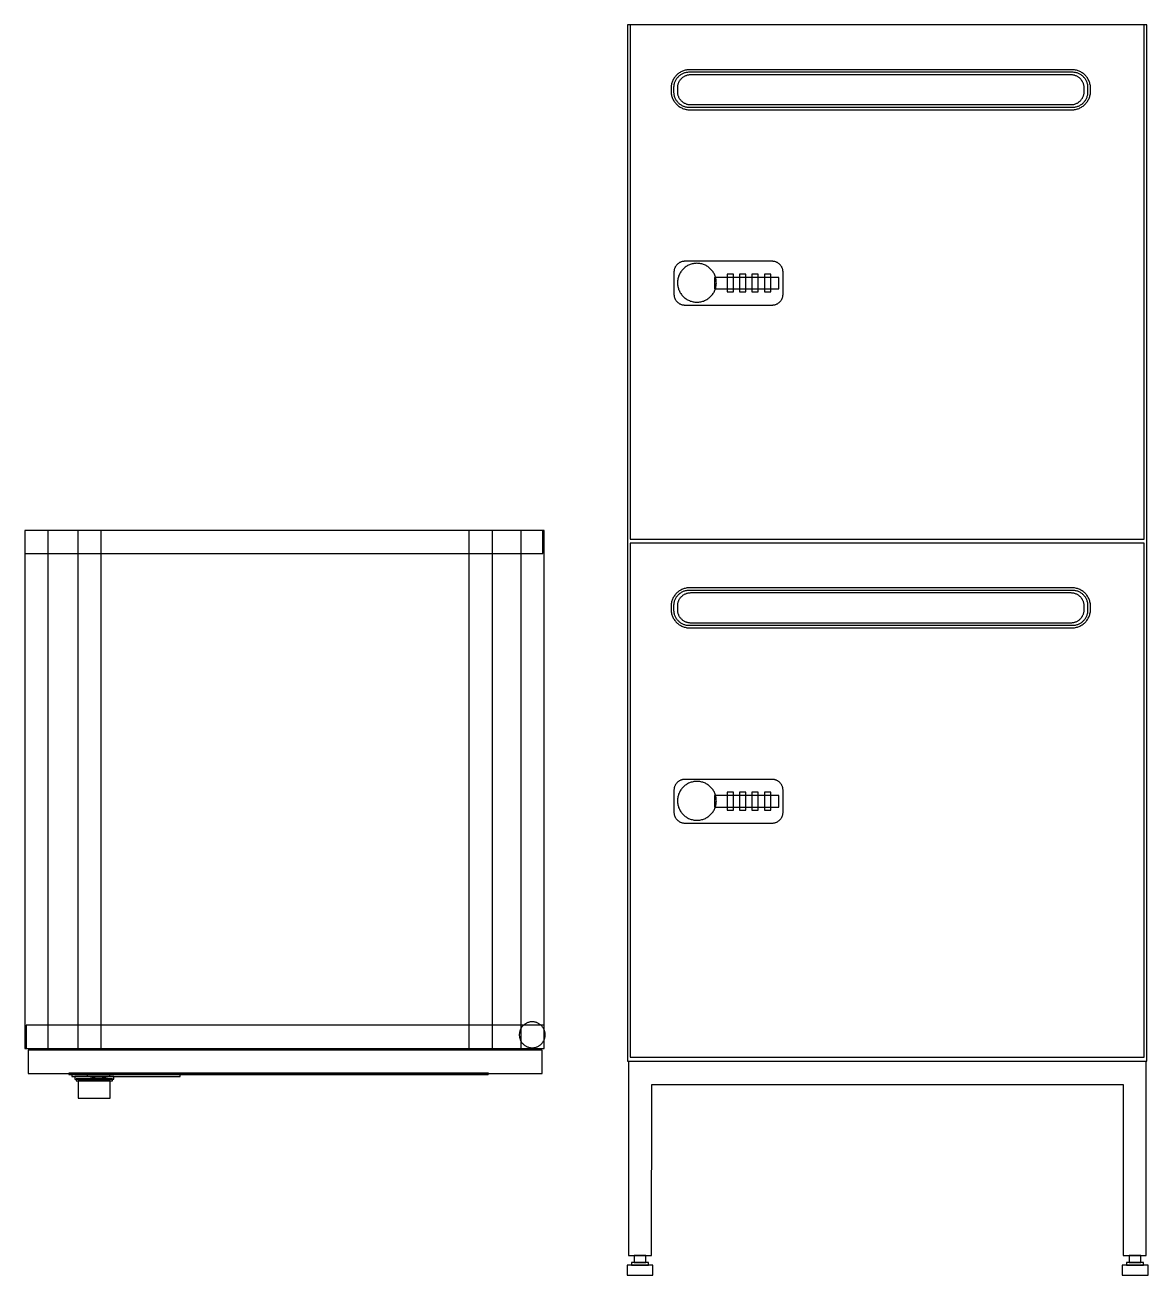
# Model space of a CAD drawing. Header units: millimetres. Extents: x 1075 to 13200, y 678 to 7235.
# Drawn here: x 2129 to 2996, y 5320 to 6285 of the extents above; entities that cross this region are included whole.
import ezdxf

# ---------------------------------------------------------------- set-up
doc = ezdxf.new("R2010")
doc.units = ezdxf.units.MM

msp = doc.modelspace()

# ---------------------------------------------------------------- linework, layer by layer
at = {"color": 0}
for points in [[(2528.56, 5894.72), (2128.56, 5894.72), (2128.56, 5876.92), (2528.56, 5876.92)], [(2146.5, 5894.72), (2128.56, 5894.72), (2128.56, 5494.8), (2146.5, 5494.8)], [(2187.48, 5894.64), (2169.43, 5894.64), (2169.43, 5494.82), (2187.48, 5494.82)], [(2489.48, 5894.64), (2471.43, 5894.64), (2471.43, 5494.82), (2489.48, 5494.82)], [(2529.38, 5894.78), (2511.38, 5894.78), (2511.38, 5494.78), (2529.38, 5494.78)], [(2529.45, 5512.72), (2129.45, 5512.72), (2129.45, 5494.72), (2529.45, 5494.72)], [(2530.28, 5505.4), (2530.26, 5505.92), (2530.22, 5506.42), (2530.16, 5506.92), (2530.07, 5507.42), (2529.96, 5507.9), (2529.83, 5508.37), (2529.67, 5508.84), (2529.49, 5509.29), (2529.29, 5509.74), (2529.07, 5510.17), (2528.83, 5510.59), (2528.57, 5510.99), (2528.29, 5511.38), (2527.99, 5511.76), (2527.68, 5512.12), (2527.34, 5512.47), (2527, 5512.8), (2526.63, 5513.12), (2526.26, 5513.42), (2525.86, 5513.69), (2525.46, 5513.95), (2525.04, 5514.2), (2524.61, 5514.42), (2524.17, 5514.62), (2523.71, 5514.8), (2523.25, 5514.95), (2522.77, 5515.09), (2522.29, 5515.2), (2521.8, 5515.29), (2521.3, 5515.35), (2520.79, 5515.39), (2520.28, 5515.4), (2519.76, 5515.39), (2519.25, 5515.35), (2518.75, 5515.29), (2518.26, 5515.2), (2517.78, 5515.09), (2517.3, 5514.95), (2516.84, 5514.8), (2516.39, 5514.62), (2515.94, 5514.42), (2515.51, 5514.2), (2515.09, 5513.95), (2514.69, 5513.69), (2514.29, 5513.42), (2513.92, 5513.12), (2513.55, 5512.8), (2513.21, 5512.47), (2512.87, 5512.12), (2512.56, 5511.76), (2512.26, 5511.38), (2511.99, 5510.99), (2511.72, 5510.59), (2511.48, 5510.17), (2511.26, 5509.74), (2511.06, 5509.29), (2510.88, 5508.84), (2510.73, 5508.37), (2510.59, 5507.9), (2510.48, 5507.42), (2510.39, 5506.92), (2510.33, 5506.42), (2510.29, 5505.92), (2510.28, 5505.4), (2510.29, 5504.89), (2510.33, 5504.38), (2510.39, 5503.88), (2510.48, 5503.39), (2510.59, 5502.91), (2510.73, 5502.43), (2510.88, 5501.97), (2511.06, 5501.51), (2511.26, 5501.07), (2511.48, 5500.64), (2511.72, 5500.22), (2511.99, 5499.81), (2512.26, 5499.42), (2512.56, 5499.04), (2512.87, 5498.68), (2513.21, 5498.33), (2513.55, 5498), (2513.92, 5497.69), (2514.29, 5497.39), (2514.69, 5497.11), (2515.09, 5496.85), (2515.51, 5496.61), (2515.94, 5496.39), (2516.39, 5496.19), (2516.84, 5496.01), (2517.3, 5495.85), (2517.78, 5495.72), (2518.26, 5495.61), (2518.75, 5495.52), (2519.25, 5495.45), (2519.76, 5495.42), (2520.28, 5495.4), (2520.79, 5495.42), (2521.3, 5495.45), (2521.8, 5495.52), (2522.29, 5495.61), (2522.77, 5495.72), (2523.25, 5495.85), (2523.71, 5496.01), (2524.17, 5496.19), (2524.61, 5496.39), (2525.04, 5496.61), (2525.46, 5496.85), (2525.86, 5497.11), (2526.26, 5497.39), (2526.63, 5497.69), (2527, 5498), (2527.34, 5498.33), (2527.68, 5498.68), (2527.99, 5499.04), (2528.29, 5499.42), (2528.57, 5499.81), (2528.83, 5500.22), (2529.07, 5500.64), (2529.29, 5501.07), (2529.49, 5501.51), (2529.67, 5501.97), (2529.83, 5502.43), (2529.96, 5502.91), (2530.07, 5503.39), (2530.16, 5503.88), (2530.22, 5504.38), (2530.26, 5504.89)], [(2527.89, 5493.63), (2130.89, 5493.63), (2130.89, 5475.63), (2527.89, 5475.63)], [(2486.39, 5475.66), (2162.41, 5475.66), (2162.41, 5475.19), (2162.41, 5475.17), (2162.41, 5475.14), (2162.41, 5475.11), (2162.42, 5475.09), (2162.42, 5475.06), (2162.43, 5475.04), (2162.44, 5475.01), (2162.45, 5474.99), (2162.46, 5474.97), (2162.47, 5474.95), (2162.48, 5474.92), (2162.5, 5474.9), (2162.51, 5474.88), (2162.53, 5474.86), (2162.54, 5474.84), (2162.56, 5474.83), (2162.58, 5474.81), (2162.6, 5474.79), (2162.61, 5474.78), (2162.64, 5474.76), (2162.66, 5474.75), (2162.68, 5474.74), (2162.7, 5474.72), (2162.72, 5474.71), (2162.75, 5474.71), (2162.77, 5474.7), (2162.8, 5474.69), (2162.82, 5474.68), (2162.85, 5474.68), (2162.87, 5474.68), (2162.9, 5474.67), (2162.93, 5474.67), (2485.87, 5474.67), (2485.9, 5474.67), (2485.92, 5474.68), (2485.95, 5474.68), (2485.97, 5474.68), (2486, 5474.69), (2486.02, 5474.7), (2486.05, 5474.71), (2486.07, 5474.71), (2486.1, 5474.72), (2486.12, 5474.74), (2486.14, 5474.75), (2486.16, 5474.76), (2486.18, 5474.78), (2486.2, 5474.79), (2486.22, 5474.81), (2486.24, 5474.83), (2486.25, 5474.84), (2486.27, 5474.86), (2486.29, 5474.88), (2486.3, 5474.9), (2486.31, 5474.92), (2486.33, 5474.95), (2486.34, 5474.97), (2486.35, 5474.99), (2486.36, 5475.01), (2486.37, 5475.04), (2486.37, 5475.06), (2486.38, 5475.09), (2486.38, 5475.11), (2486.39, 5475.14), (2486.39, 5475.17), (2486.39, 5475.19)], [(2248.41, 5475.61), (2164.61, 5475.61), (2164.61, 5473.18), (2248.41, 5473.18)], [(2197.08, 5473.15), (2167, 5473.15), (2167, 5471.27), (2197.08, 5471.27)], [(2194.18, 5474.69), (2176.66, 5474.69), (2176.66, 5473.54), (2194.18, 5473.54)], [(2196.07, 5471.29), (2168.01, 5471.29), (2168.01, 5469.75), (2196.07, 5469.75)], [(2194.29, 5469.74), (2169.65, 5469.74), (2169.65, 5456.39), (2194.29, 5456.39)]]:
    msp.add_lwpolyline(points, close=True, dxfattribs=at)
msp.add_lwpolyline([(2177.64, 5473.54), (2178.91, 5473.07), (2180.21, 5472.69), (2181.53, 5472.39), (2182.86, 5472.18), (2184.21, 5472.05), (2185.56, 5472), (2186.91, 5472.04), (2188.26, 5472.17), (2189.6, 5472.38), (2190.91, 5472.68), (2192.21, 5473.06), (2193.48, 5473.52)], dxfattribs=at)
for points in [[(2994.97, 6285.05, 0), (2593.97, 6285.05, 0), (2593.97, 5485.05, 0), (2994.97, 5485.05, 0)], [(2992.97, 6285.05, 0), (2595.97, 6285.05, 0), (2595.97, 5888.05, 0), (2992.97, 5888.05, 0)], [(2951.47, 6236.03, 0), (2951.45, 6236.77, 0), (2951.39, 6237.51, 0), (2951.3, 6238.23, 0), (2951.17, 6238.95, 0), (2951.01, 6239.65, 0), (2950.81, 6240.34, 0), (2950.59, 6241.01, 0), (2950.33, 6241.67, 0), (2950.03, 6242.32, 0), (2949.71, 6242.94, 0), (2949.36, 6243.55, 0), (2948.99, 6244.14, 0), (2948.58, 6244.71, 0), (2948.15, 6245.26, 0), (2947.69, 6245.79, 0), (2947.21, 6246.29, 0), (2946.71, 6246.77, 0), (2946.18, 6247.23, 0), (2945.63, 6247.66, 0), (2945.06, 6248.06, 0), (2944.47, 6248.44, 0), (2943.86, 6248.79, 0), (2943.24, 6249.11, 0), (2942.6, 6249.4, 0), (2941.94, 6249.66, 0), (2941.26, 6249.89, 0), (2940.57, 6250.09, 0), (2939.87, 6250.25, 0), (2939.16, 6250.38, 0), (2938.43, 6250.47, 0), (2937.69, 6250.53, 0), (2936.95, 6250.55, 0), (2641.99, 6250.55, 0), (2641.24, 6250.53, 0), (2640.5, 6250.47, 0), (2639.78, 6250.38, 0), (2639.06, 6250.25, 0), (2638.36, 6250.09, 0), (2637.67, 6249.89, 0), (2637, 6249.66, 0), (2636.34, 6249.4, 0), (2635.7, 6249.11, 0), (2635.07, 6248.79, 0), (2634.46, 6248.44, 0), (2633.87, 6248.06, 0), (2633.3, 6247.66, 0), (2632.75, 6247.23, 0), (2632.23, 6246.77, 0), (2631.72, 6246.29, 0), (2631.24, 6245.79, 0), (2630.79, 6245.26, 0), (2630.35, 6244.71, 0), (2629.95, 6244.14, 0), (2629.57, 6243.55, 0), (2629.22, 6242.94, 0), (2628.9, 6242.32, 0), (2628.61, 6241.67, 0), (2628.35, 6241.01, 0), (2628.12, 6240.34, 0), (2627.93, 6239.65, 0), (2627.76, 6238.95, 0), (2627.64, 6238.23, 0), (2627.54, 6237.51, 0), (2627.49, 6236.77, 0), (2627.47, 6236.03, 0), (2627.47, 6234.07, 0), (2627.49, 6233.32, 0), (2627.54, 6232.58, 0), (2627.64, 6231.86, 0), (2627.76, 6231.14, 0), (2627.93, 6230.44, 0), (2628.12, 6229.75, 0), (2628.35, 6229.08, 0), (2628.61, 6228.42, 0), (2628.9, 6227.77, 0), (2629.22, 6227.15, 0), (2629.57, 6226.54, 0), (2629.95, 6225.95, 0), (2630.35, 6225.38, 0), (2630.79, 6224.83, 0), (2631.24, 6224.31, 0), (2631.72, 6223.8, 0), (2632.23, 6223.32, 0), (2632.75, 6222.86, 0), (2633.3, 6222.43, 0), (2633.87, 6222.03, 0), (2634.46, 6221.65, 0), (2635.07, 6221.3, 0), (2635.7, 6220.98, 0), (2636.34, 6220.69, 0), (2637, 6220.43, 0), (2637.67, 6220.2, 0), (2638.36, 6220, 0), (2639.06, 6219.84, 0), (2639.78, 6219.71, 0), (2640.5, 6219.62, 0), (2641.24, 6219.56, 0), (2641.99, 6219.55, 0), (2936.95, 6219.55, 0), (2937.69, 6219.56, 0), (2938.43, 6219.62, 0), (2939.16, 6219.71, 0), (2939.87, 6219.84, 0), (2940.57, 6220, 0), (2941.26, 6220.2, 0), (2941.94, 6220.43, 0), (2942.6, 6220.69, 0), (2943.24, 6220.98, 0), (2943.86, 6221.3, 0), (2944.47, 6221.65, 0), (2945.06, 6222.03, 0), (2945.63, 6222.43, 0), (2946.18, 6222.86, 0), (2946.71, 6223.32, 0), (2947.21, 6223.8, 0), (2947.69, 6224.31, 0), (2948.15, 6224.83, 0), (2948.58, 6225.38, 0), (2948.99, 6225.95, 0), (2949.36, 6226.54, 0), (2949.71, 6227.15, 0), (2950.03, 6227.77, 0), (2950.33, 6228.42, 0), (2950.59, 6229.08, 0), (2950.81, 6229.75, 0), (2951.01, 6230.44, 0), (2951.17, 6231.14, 0), (2951.3, 6231.86, 0), (2951.39, 6232.58, 0), (2951.45, 6233.32, 0), (2951.47, 6234.07, 0)], [(2949.47, 6236.55, 0), (2949.45, 6237.16, 0), (2949.4, 6237.77, 0), (2949.33, 6238.37, 0), (2949.22, 6238.96, 0), (2949.09, 6239.54, 0), (2948.93, 6240.11, 0), (2948.74, 6240.67, 0), (2948.52, 6241.21, 0), (2948.28, 6241.75, 0), (2948.02, 6242.26, 0), (2947.73, 6242.77, 0), (2947.42, 6243.25, 0), (2947.08, 6243.72, 0), (2946.73, 6244.18, 0), (2946.35, 6244.61, 0), (2945.95, 6245.03, 0), (2945.53, 6245.43, 0), (2945.1, 6245.8, 0), (2944.64, 6246.16, 0), (2944.17, 6246.49, 0), (2943.69, 6246.81, 0), (2943.18, 6247.1, 0), (2942.67, 6247.36, 0), (2942.14, 6247.6, 0), (2941.59, 6247.82, 0), (2941.03, 6248.01, 0), (2940.46, 6248.17, 0), (2939.88, 6248.3, 0), (2939.29, 6248.41, 0), (2938.69, 6248.48, 0), (2938.08, 6248.53, 0), (2937.47, 6248.55, 0), (2641.47, 6248.55, 0), (2640.85, 6248.53, 0), (2640.24, 6248.48, 0), (2639.64, 6248.41, 0), (2639.05, 6248.3, 0), (2638.47, 6248.17, 0), (2637.9, 6248.01, 0), (2637.34, 6247.82, 0), (2636.8, 6247.6, 0), (2636.27, 6247.36, 0), (2635.75, 6247.1, 0), (2635.25, 6246.81, 0), (2634.76, 6246.49, 0), (2634.29, 6246.16, 0), (2633.84, 6245.8, 0), (2633.4, 6245.43, 0), (2632.98, 6245.03, 0), (2632.59, 6244.61, 0), (2632.21, 6244.18, 0), (2631.85, 6243.72, 0), (2631.52, 6243.25, 0), (2631.21, 6242.77, 0), (2630.92, 6242.26, 0), (2630.65, 6241.75, 0), (2630.41, 6241.21, 0), (2630.2, 6240.67, 0), (2630.01, 6240.11, 0), (2629.85, 6239.54, 0), (2629.71, 6238.96, 0), (2629.61, 6238.37, 0), (2629.53, 6237.77, 0), (2629.48, 6237.16, 0), (2629.47, 6236.55, 0), (2629.47, 6233.55, 0), (2629.48, 6232.93, 0), (2629.53, 6232.32, 0), (2629.61, 6231.72, 0), (2629.71, 6231.13, 0), (2629.85, 6230.55, 0), (2630.01, 6229.98, 0), (2630.2, 6229.42, 0), (2630.41, 6228.88, 0), (2630.65, 6228.35, 0), (2630.92, 6227.83, 0), (2631.21, 6227.33, 0), (2631.52, 6226.84, 0), (2631.85, 6226.37, 0), (2632.21, 6225.91, 0), (2632.59, 6225.48, 0), (2632.98, 6225.06, 0), (2633.4, 6224.66, 0), (2633.84, 6224.29, 0), (2634.29, 6223.93, 0), (2634.76, 6223.6, 0), (2635.25, 6223.28, 0), (2635.75, 6222.99, 0), (2636.27, 6222.73, 0), (2636.8, 6222.49, 0), (2637.34, 6222.27, 0), (2637.9, 6222.09, 0), (2638.47, 6221.92, 0), (2639.05, 6221.79, 0), (2639.64, 6221.68, 0), (2640.24, 6221.61, 0), (2640.85, 6221.56, 0), (2641.47, 6221.55, 0), (2937.47, 6221.55, 0), (2938.08, 6221.56, 0), (2938.69, 6221.61, 0), (2939.29, 6221.68, 0), (2939.88, 6221.79, 0), (2940.46, 6221.92, 0), (2941.03, 6222.09, 0), (2941.59, 6222.27, 0), (2942.14, 6222.49, 0), (2942.67, 6222.73, 0), (2943.18, 6222.99, 0), (2943.69, 6223.28, 0), (2944.17, 6223.6, 0), (2944.64, 6223.93, 0), (2945.1, 6224.29, 0), (2945.53, 6224.66, 0), (2945.95, 6225.06, 0), (2946.35, 6225.48, 0), (2946.73, 6225.91, 0), (2947.08, 6226.37, 0), (2947.42, 6226.84, 0), (2947.73, 6227.33, 0), (2948.02, 6227.83, 0), (2948.28, 6228.35, 0), (2948.52, 6228.88, 0), (2948.74, 6229.42, 0), (2948.93, 6229.98, 0), (2949.09, 6230.55, 0), (2949.22, 6231.13, 0), (2949.33, 6231.72, 0), (2949.4, 6232.32, 0), (2949.45, 6232.93, 0), (2949.47, 6233.55, 0)], [(2946.58, 6236.35, 0), (2946.56, 6236.87, 0), (2946.52, 6237.39, 0), (2946.46, 6237.9, 0), (2946.37, 6238.4, 0), (2946.26, 6238.89, 0), (2946.12, 6239.37, 0), (2945.96, 6239.84, 0), (2945.78, 6240.31, 0), (2945.57, 6240.76, 0), (2945.35, 6241.19, 0), (2945.1, 6241.62, 0), (2944.84, 6242.03, 0), (2944.56, 6242.43, 0), (2944.25, 6242.81, 0), (2943.93, 6243.18, 0), (2943.6, 6243.54, 0), (2943.24, 6243.87, 0), (2942.88, 6244.19, 0), (2942.49, 6244.49, 0), (2942.09, 6244.78, 0), (2941.68, 6245.04, 0), (2941.25, 6245.29, 0), (2940.82, 6245.51, 0), (2940.37, 6245.72, 0), (2939.9, 6245.9, 0), (2939.43, 6246.06, 0), (2938.95, 6246.2, 0), (2938.46, 6246.31, 0), (2937.96, 6246.4, 0), (2937.45, 6246.46, 0), (2936.93, 6246.5, 0), (2936.41, 6246.52, 0), (2642.52, 6246.52, 0), (2642, 6246.5, 0), (2641.48, 6246.46, 0), (2640.98, 6246.4, 0), (2640.48, 6246.31, 0), (2639.98, 6246.2, 0), (2639.5, 6246.06, 0), (2639.03, 6245.9, 0), (2638.57, 6245.72, 0), (2638.12, 6245.51, 0), (2637.68, 6245.29, 0), (2637.25, 6245.04, 0), (2636.84, 6244.78, 0), (2636.44, 6244.49, 0), (2636.06, 6244.19, 0), (2635.69, 6243.87, 0), (2635.34, 6243.54, 0), (2635, 6243.18, 0), (2634.68, 6242.81, 0), (2634.38, 6242.43, 0), (2634.1, 6242.03, 0), (2633.83, 6241.62, 0), (2633.59, 6241.19, 0), (2633.36, 6240.76, 0), (2633.16, 6240.31, 0), (2632.98, 6239.84, 0), (2632.82, 6239.37, 0), (2632.68, 6238.89, 0), (2632.57, 6238.4, 0), (2632.48, 6237.9, 0), (2632.41, 6237.39, 0), (2632.37, 6236.87, 0), (2632.36, 6236.35, 0), (2632.36, 6233.74, 0), (2632.37, 6233.22, 0), (2632.41, 6232.7, 0), (2632.48, 6232.19, 0), (2632.57, 6231.69, 0), (2632.68, 6231.2, 0), (2632.82, 6230.72, 0), (2632.98, 6230.25, 0), (2633.16, 6229.79, 0), (2633.36, 6229.33, 0), (2633.59, 6228.9, 0), (2633.83, 6228.47, 0), (2634.1, 6228.06, 0), (2634.38, 6227.66, 0), (2634.68, 6227.28, 0), (2635, 6226.91, 0), (2635.34, 6226.55, 0), (2635.69, 6226.22, 0), (2636.06, 6225.9, 0), (2636.44, 6225.6, 0), (2636.84, 6225.31, 0), (2637.25, 6225.05, 0), (2637.68, 6224.8, 0), (2638.12, 6224.58, 0), (2638.57, 6224.37, 0), (2639.03, 6224.19, 0), (2639.5, 6224.03, 0), (2639.98, 6223.9, 0), (2640.48, 6223.78, 0), (2640.98, 6223.69, 0), (2641.48, 6223.63, 0), (2642, 6223.59, 0), (2642.52, 6223.58, 0), (2936.41, 6223.58, 0), (2936.93, 6223.59, 0), (2937.45, 6223.63, 0), (2937.96, 6223.69, 0), (2938.46, 6223.78, 0), (2938.95, 6223.9, 0), (2939.43, 6224.03, 0), (2939.9, 6224.19, 0), (2940.37, 6224.37, 0), (2940.82, 6224.58, 0), (2941.25, 6224.8, 0), (2941.68, 6225.05, 0), (2942.09, 6225.31, 0), (2942.49, 6225.6, 0), (2942.88, 6225.9, 0), (2943.24, 6226.22, 0), (2943.6, 6226.55, 0), (2943.93, 6226.91, 0), (2944.25, 6227.28, 0), (2944.56, 6227.66, 0), (2944.84, 6228.06, 0), (2945.1, 6228.47, 0), (2945.35, 6228.9, 0), (2945.57, 6229.33, 0), (2945.78, 6229.79, 0), (2945.96, 6230.25, 0), (2946.12, 6230.72, 0), (2946.26, 6231.2, 0), (2946.37, 6231.69, 0), (2946.46, 6232.19, 0), (2946.52, 6232.7, 0), (2946.56, 6233.22, 0), (2946.58, 6233.74, 0)], [(2713.96, 6094.2, 0.48), (2713.95, 6094.64, 0.48), (2713.91, 6095.06, 0.48), (2713.86, 6095.48, 0.48), (2713.79, 6095.9, 0.48), (2713.69, 6096.3, 0.48), (2713.58, 6096.7, 0.48), (2713.45, 6097.09, 0.48), (2713.3, 6097.47, 0.48), (2713.13, 6097.84, 0.48), (2712.94, 6098.21, 0.48), (2712.74, 6098.56, 0.48), (2712.52, 6098.9, 0.48), (2712.29, 6099.23, 0.48), (2712.04, 6099.54, 0.48), (2711.78, 6099.85, 0.48), (2711.5, 6100.14, 0.48), (2711.2, 6100.42, 0.48), (2710.9, 6100.68, 0.48), (2710.58, 6100.93, 0.48), (2710.25, 6101.17, 0.48), (2709.91, 6101.39, 0.48), (2709.56, 6101.59, 0.48), (2709.2, 6101.77, 0.48), (2708.83, 6101.94, 0.48), (2708.45, 6102.09, 0.48), (2708.06, 6102.22, 0.48), (2707.66, 6102.34, 0.48), (2707.25, 6102.43, 0.48), (2706.84, 6102.51, 0.48), (2706.42, 6102.56, 0.48), (2705.99, 6102.59, 0.48), (2705.56, 6102.6, 0.48), (2638.13, 6102.6, 0.48), (2637.7, 6102.59, 0.48), (2637.28, 6102.56, 0.48), (2636.86, 6102.51, 0.48), (2636.44, 6102.43, 0.48), (2636.04, 6102.34, 0.48), (2635.64, 6102.22, 0.48), (2635.25, 6102.09, 0.48), (2634.87, 6101.94, 0.48), (2634.49, 6101.77, 0.48), (2634.13, 6101.59, 0.48), (2633.78, 6101.39, 0.48), (2633.44, 6101.17, 0.48), (2633.11, 6100.93, 0.48), (2632.79, 6100.68, 0.48), (2632.49, 6100.42, 0.48), (2632.2, 6100.14, 0.48), (2631.92, 6099.85, 0.48), (2631.65, 6099.54, 0.48), (2631.4, 6099.23, 0.48), (2631.17, 6098.9, 0.48), (2630.95, 6098.56, 0.48), (2630.75, 6098.21, 0.48), (2630.56, 6097.84, 0.48), (2630.4, 6097.47, 0.48), (2630.24, 6097.09, 0.48), (2630.11, 6096.7, 0.48), (2630, 6096.3, 0.48), (2629.9, 6095.9, 0.48), (2629.83, 6095.48, 0.48), (2629.78, 6095.06, 0.48), (2629.75, 6094.64, 0.48), (2629.73, 6094.2, 0.48), (2629.73, 6077.24, 0.48), (2629.75, 6076.8, 0.48), (2629.78, 6076.38, 0.48), (2629.83, 6075.96, 0.48), (2629.9, 6075.54, 0.48), (2630, 6075.14, 0.48), (2630.11, 6074.74, 0.48), (2630.24, 6074.35, 0.48), (2630.4, 6073.97, 0.48), (2630.56, 6073.6, 0.48), (2630.75, 6073.23, 0.48), (2630.95, 6072.88, 0.48), (2631.17, 6072.54, 0.48), (2631.4, 6072.21, 0.48), (2631.65, 6071.89, 0.48), (2631.92, 6071.59, 0.48), (2632.2, 6071.3, 0.48), (2632.49, 6071.02, 0.48), (2632.79, 6070.76, 0.48), (2633.11, 6070.51, 0.48), (2633.44, 6070.27, 0.48), (2633.78, 6070.05, 0.48), (2634.13, 6069.85, 0.48), (2634.49, 6069.66, 0.48), (2634.87, 6069.5, 0.48), (2635.25, 6069.35, 0.48), (2635.64, 6069.21, 0.48), (2636.04, 6069.1, 0.48), (2636.44, 6069.01, 0.48), (2636.86, 6068.93, 0.48), (2637.28, 6068.88, 0.48), (2637.7, 6068.85, 0.48), (2638.13, 6068.84, 0.48), (2705.56, 6068.84, 0.48), (2705.99, 6068.85, 0.48), (2706.42, 6068.88, 0.48), (2706.84, 6068.93, 0.48), (2707.25, 6069.01, 0.48), (2707.66, 6069.1, 0.48), (2708.06, 6069.21, 0.48), (2708.45, 6069.35, 0.48), (2708.83, 6069.5, 0.48), (2709.2, 6069.66, 0.48), (2709.56, 6069.85, 0.48), (2709.91, 6070.05, 0.48), (2710.25, 6070.27, 0.48), (2710.58, 6070.51, 0.48), (2710.9, 6070.76, 0.48), (2711.2, 6071.02, 0.48), (2711.5, 6071.3, 0.48), (2711.78, 6071.59, 0.48), (2712.04, 6071.89, 0.48), (2712.29, 6072.21, 0.48), (2712.52, 6072.54, 0.48), (2712.74, 6072.88, 0.48), (2712.94, 6073.23, 0.48), (2713.13, 6073.6, 0.48), (2713.3, 6073.97, 0.48), (2713.45, 6074.35, 0.48), (2713.58, 6074.74, 0.48), (2713.69, 6075.14, 0.48), (2713.79, 6075.54, 0.48), (2713.86, 6075.96, 0.48), (2713.91, 6076.38, 0.48), (2713.95, 6076.8, 0.48), (2713.96, 6077.24, 0.48)], [(2662.47, 6086.04, 0.48), (2662.45, 6086.81, 0.48), (2662.39, 6087.58, 0.48), (2662.29, 6088.33, 0.48), (2662.16, 6089.07, 0.48), (2661.99, 6089.79, 0.48), (2661.79, 6090.5, 0.48), (2661.56, 6091.2, 0.48), (2661.29, 6091.88, 0.48), (2660.99, 6092.55, 0.48), (2660.65, 6093.19, 0.48), (2660.29, 6093.82, 0.48), (2659.9, 6094.43, 0.48), (2659.48, 6095.02, 0.48), (2659.04, 6095.59, 0.48), (2658.57, 6096.13, 0.48), (2658.07, 6096.65, 0.48), (2657.55, 6097.15, 0.48), (2657, 6097.62, 0.48), (2656.44, 6098.07, 0.48), (2655.85, 6098.49, 0.48), (2655.24, 6098.88, 0.48), (2654.61, 6099.24, 0.48), (2653.96, 6099.57, 0.48), (2653.3, 6099.87, 0.48), (2652.62, 6100.14, 0.48), (2651.92, 6100.38, 0.48), (2651.21, 6100.58, 0.48), (2650.48, 6100.75, 0.48), (2649.74, 6100.88, 0.48), (2648.99, 6100.97, 0.48), (2648.23, 6101.03, 0.48), (2647.46, 6101.05, 0.48), (2646.69, 6101.03, 0.48), (2645.93, 6100.97, 0.48), (2645.18, 6100.88, 0.48), (2644.44, 6100.75, 0.48), (2643.71, 6100.58, 0.48), (2643, 6100.38, 0.48), (2642.3, 6100.14, 0.48), (2641.62, 6099.87, 0.48), (2640.96, 6099.57, 0.48), (2640.31, 6099.24, 0.48), (2639.68, 6098.88, 0.48), (2639.07, 6098.49, 0.48), (2638.48, 6098.07, 0.48), (2637.92, 6097.62, 0.48), (2637.37, 6097.15, 0.48), (2636.85, 6096.65, 0.48), (2636.35, 6096.13, 0.48), (2635.88, 6095.59, 0.48), (2635.44, 6095.02, 0.48), (2635.02, 6094.43, 0.48), (2634.63, 6093.82, 0.48), (2634.26, 6093.19, 0.48), (2633.93, 6092.55, 0.48), (2633.63, 6091.88, 0.48), (2633.36, 6091.2, 0.48), (2633.13, 6090.5, 0.48), (2632.92, 6089.79, 0.48), (2632.76, 6089.07, 0.48), (2632.62, 6088.33, 0.48), (2632.53, 6087.58, 0.48), (2632.47, 6086.81, 0.48), (2632.45, 6086.04, 0.48), (2632.47, 6085.27, 0.48), (2632.53, 6084.51, 0.48), (2632.62, 6083.76, 0.48), (2632.76, 6083.02, 0.48), (2632.92, 6082.29, 0.48), (2633.13, 6081.58, 0.48), (2633.36, 6080.89, 0.48), (2633.63, 6080.2, 0.48), (2633.93, 6079.54, 0.48), (2634.26, 6078.89, 0.48), (2634.63, 6078.26, 0.48), (2635.02, 6077.66, 0.48), (2635.44, 6077.07, 0.48), (2635.88, 6076.5, 0.48), (2636.35, 6075.95, 0.48), (2636.85, 6075.43, 0.48), (2637.37, 6074.94, 0.48), (2637.92, 6074.46, 0.48), (2638.48, 6074.02, 0.48), (2639.07, 6073.6, 0.48), (2639.68, 6073.21, 0.48), (2640.31, 6072.85, 0.48), (2640.96, 6072.52, 0.48), (2641.62, 6072.22, 0.48), (2642.3, 6071.95, 0.48), (2643, 6071.71, 0.48), (2643.71, 6071.51, 0.48), (2644.44, 6071.34, 0.48), (2645.18, 6071.21, 0.48), (2645.93, 6071.11, 0.48), (2646.69, 6071.05, 0.48), (2647.46, 6071.04, 0.48), (2648.23, 6071.05, 0.48), (2648.99, 6071.11, 0.48), (2649.74, 6071.21, 0.48), (2650.48, 6071.34, 0.48), (2651.21, 6071.51, 0.48), (2651.92, 6071.71, 0.48), (2652.62, 6071.95, 0.48), (2653.3, 6072.22, 0.48), (2653.96, 6072.52, 0.48), (2654.61, 6072.85, 0.48), (2655.24, 6073.21, 0.48), (2655.85, 6073.6, 0.48), (2656.44, 6074.02, 0.48), (2657, 6074.46, 0.48), (2657.55, 6074.94, 0.48), (2658.07, 6075.43, 0.48), (2658.57, 6075.95, 0.48), (2659.04, 6076.5, 0.48), (2659.48, 6077.07, 0.48), (2659.9, 6077.66, 0.48), (2660.29, 6078.26, 0.48), (2660.65, 6078.89, 0.48), (2660.99, 6079.54, 0.48), (2661.29, 6080.2, 0.48), (2661.56, 6080.89, 0.48), (2661.79, 6081.58, 0.48), (2661.99, 6082.29, 0.48), (2662.16, 6083.02, 0.48), (2662.29, 6083.76, 0.48), (2662.39, 6084.51, 0.48), (2662.45, 6085.27, 0.48)], [(2710.59, 6090.05, 0.48), (2660.91, 6090.05, 0.48), (2660.91, 6081.26, 0.48), (2710.59, 6081.26, 0.48)], [(2675.67, 6092.64, 0.48), (2670.91, 6092.64, 0.48), (2670.91, 6078.92, 0.48), (2675.67, 6078.92, 0.48)], [(2685.18, 6092.64, 0.48), (2680.43, 6092.64, 0.48), (2680.43, 6078.92, 0.48), (2685.18, 6078.92, 0.48)], [(2694.72, 6092.64, 0.48), (2689.96, 6092.64, 0.48), (2689.96, 6078.92, 0.48), (2694.72, 6078.92, 0.48)], [(2704.44, 6092.64, 0.48), (2699.68, 6092.64, 0.48), (2699.68, 6078.92, 0.48), (2704.44, 6078.92, 0.48)], [(2992.97, 5885.05, 0), (2595.97, 5885.05, 0), (2595.97, 5488.05, 0), (2992.97, 5488.05, 0)], [(2951.47, 5836.03, 0), (2951.45, 5836.77, 0), (2951.39, 5837.51, 0), (2951.3, 5838.23, 0), (2951.17, 5838.95, 0), (2951.01, 5839.65, 0), (2950.81, 5840.34, 0), (2950.59, 5841.01, 0), (2950.33, 5841.67, 0), (2950.03, 5842.32, 0), (2949.71, 5842.94, 0), (2949.36, 5843.55, 0), (2948.99, 5844.14, 0), (2948.58, 5844.71, 0), (2948.15, 5845.26, 0), (2947.69, 5845.79, 0), (2947.21, 5846.29, 0), (2946.71, 5846.77, 0), (2946.18, 5847.23, 0), (2945.63, 5847.66, 0), (2945.06, 5848.06, 0), (2944.47, 5848.44, 0), (2943.86, 5848.79, 0), (2943.24, 5849.11, 0), (2942.6, 5849.4, 0), (2941.94, 5849.66, 0), (2941.26, 5849.89, 0), (2940.57, 5850.09, 0), (2939.87, 5850.25, 0), (2939.16, 5850.38, 0), (2938.43, 5850.47, 0), (2937.69, 5850.53, 0), (2936.95, 5850.55, 0), (2641.99, 5850.55, 0), (2641.24, 5850.53, 0), (2640.5, 5850.47, 0), (2639.78, 5850.38, 0), (2639.06, 5850.25, 0), (2638.36, 5850.09, 0), (2637.67, 5849.89, 0), (2637, 5849.66, 0), (2636.34, 5849.4, 0), (2635.7, 5849.11, 0), (2635.07, 5848.79, 0), (2634.46, 5848.44, 0), (2633.87, 5848.06, 0), (2633.3, 5847.66, 0), (2632.75, 5847.23, 0), (2632.23, 5846.77, 0), (2631.72, 5846.29, 0), (2631.24, 5845.79, 0), (2630.79, 5845.26, 0), (2630.35, 5844.71, 0), (2629.95, 5844.14, 0), (2629.57, 5843.55, 0), (2629.22, 5842.94, 0), (2628.9, 5842.32, 0), (2628.61, 5841.67, 0), (2628.35, 5841.01, 0), (2628.12, 5840.34, 0), (2627.93, 5839.65, 0), (2627.76, 5838.95, 0), (2627.64, 5838.23, 0), (2627.54, 5837.51, 0), (2627.49, 5836.77, 0), (2627.47, 5836.03, 0), (2627.47, 5834.07, 0), (2627.49, 5833.32, 0), (2627.54, 5832.58, 0), (2627.64, 5831.86, 0), (2627.76, 5831.14, 0), (2627.93, 5830.44, 0), (2628.12, 5829.75, 0), (2628.35, 5829.08, 0), (2628.61, 5828.42, 0), (2628.9, 5827.77, 0), (2629.22, 5827.15, 0), (2629.57, 5826.54, 0), (2629.95, 5825.95, 0), (2630.35, 5825.38, 0), (2630.79, 5824.83, 0), (2631.24, 5824.31, 0), (2631.72, 5823.8, 0), (2632.23, 5823.32, 0), (2632.75, 5822.86, 0), (2633.3, 5822.43, 0), (2633.87, 5822.03, 0), (2634.46, 5821.65, 0), (2635.07, 5821.3, 0), (2635.7, 5820.98, 0), (2636.34, 5820.69, 0), (2637, 5820.43, 0), (2637.67, 5820.2, 0), (2638.36, 5820, 0), (2639.06, 5819.84, 0), (2639.78, 5819.71, 0), (2640.5, 5819.62, 0), (2641.24, 5819.56, 0), (2641.99, 5819.55, 0), (2936.95, 5819.55, 0), (2937.69, 5819.56, 0), (2938.43, 5819.62, 0), (2939.16, 5819.71, 0), (2939.87, 5819.84, 0), (2940.57, 5820, 0), (2941.26, 5820.2, 0), (2941.94, 5820.43, 0), (2942.6, 5820.69, 0), (2943.24, 5820.98, 0), (2943.86, 5821.3, 0), (2944.47, 5821.65, 0), (2945.06, 5822.03, 0), (2945.63, 5822.43, 0), (2946.18, 5822.86, 0), (2946.71, 5823.32, 0), (2947.21, 5823.8, 0), (2947.69, 5824.31, 0), (2948.15, 5824.83, 0), (2948.58, 5825.38, 0), (2948.99, 5825.95, 0), (2949.36, 5826.54, 0), (2949.71, 5827.15, 0), (2950.03, 5827.77, 0), (2950.33, 5828.42, 0), (2950.59, 5829.08, 0), (2950.81, 5829.75, 0), (2951.01, 5830.44, 0), (2951.17, 5831.14, 0), (2951.3, 5831.86, 0), (2951.39, 5832.58, 0), (2951.45, 5833.32, 0), (2951.47, 5834.07, 0)], [(2949.47, 5836.55, 0), (2949.45, 5837.16, 0), (2949.4, 5837.77, 0), (2949.33, 5838.37, 0), (2949.22, 5838.96, 0), (2949.09, 5839.54, 0), (2948.93, 5840.11, 0), (2948.74, 5840.67, 0), (2948.52, 5841.21, 0), (2948.28, 5841.75, 0), (2948.02, 5842.26, 0), (2947.73, 5842.77, 0), (2947.42, 5843.25, 0), (2947.08, 5843.72, 0), (2946.73, 5844.18, 0), (2946.35, 5844.61, 0), (2945.95, 5845.03, 0), (2945.53, 5845.43, 0), (2945.1, 5845.8, 0), (2944.64, 5846.16, 0), (2944.17, 5846.49, 0), (2943.69, 5846.81, 0), (2943.18, 5847.1, 0), (2942.67, 5847.36, 0), (2942.14, 5847.6, 0), (2941.59, 5847.82, 0), (2941.03, 5848.01, 0), (2940.46, 5848.17, 0), (2939.88, 5848.3, 0), (2939.29, 5848.41, 0), (2938.69, 5848.48, 0), (2938.08, 5848.53, 0), (2937.47, 5848.55, 0), (2641.47, 5848.55, 0), (2640.85, 5848.53, 0), (2640.24, 5848.48, 0), (2639.64, 5848.41, 0), (2639.05, 5848.3, 0), (2638.47, 5848.17, 0), (2637.9, 5848.01, 0), (2637.34, 5847.82, 0), (2636.8, 5847.6, 0), (2636.27, 5847.36, 0), (2635.75, 5847.1, 0), (2635.25, 5846.81, 0), (2634.76, 5846.49, 0), (2634.29, 5846.16, 0), (2633.84, 5845.8, 0), (2633.4, 5845.43, 0), (2632.98, 5845.03, 0), (2632.59, 5844.61, 0), (2632.21, 5844.18, 0), (2631.85, 5843.72, 0), (2631.52, 5843.25, 0), (2631.21, 5842.77, 0), (2630.92, 5842.26, 0), (2630.65, 5841.75, 0), (2630.41, 5841.21, 0), (2630.2, 5840.67, 0), (2630.01, 5840.11, 0), (2629.85, 5839.54, 0), (2629.71, 5838.96, 0), (2629.61, 5838.37, 0), (2629.53, 5837.77, 0), (2629.48, 5837.16, 0), (2629.47, 5836.55, 0), (2629.47, 5833.55, 0), (2629.48, 5832.93, 0), (2629.53, 5832.32, 0), (2629.61, 5831.72, 0), (2629.71, 5831.13, 0), (2629.85, 5830.55, 0), (2630.01, 5829.98, 0), (2630.2, 5829.42, 0), (2630.41, 5828.88, 0), (2630.65, 5828.35, 0), (2630.92, 5827.83, 0), (2631.21, 5827.33, 0), (2631.52, 5826.84, 0), (2631.85, 5826.37, 0), (2632.21, 5825.91, 0), (2632.59, 5825.48, 0), (2632.98, 5825.06, 0), (2633.4, 5824.66, 0), (2633.84, 5824.29, 0), (2634.29, 5823.93, 0), (2634.76, 5823.6, 0), (2635.25, 5823.28, 0), (2635.75, 5822.99, 0), (2636.27, 5822.73, 0), (2636.8, 5822.49, 0), (2637.34, 5822.27, 0), (2637.9, 5822.09, 0), (2638.47, 5821.92, 0), (2639.05, 5821.79, 0), (2639.64, 5821.68, 0), (2640.24, 5821.61, 0), (2640.85, 5821.56, 0), (2641.47, 5821.55, 0), (2937.47, 5821.55, 0), (2938.08, 5821.56, 0), (2938.69, 5821.61, 0), (2939.29, 5821.68, 0), (2939.88, 5821.79, 0), (2940.46, 5821.92, 0), (2941.03, 5822.09, 0), (2941.59, 5822.27, 0), (2942.14, 5822.49, 0), (2942.67, 5822.73, 0), (2943.18, 5822.99, 0), (2943.69, 5823.28, 0), (2944.17, 5823.6, 0), (2944.64, 5823.93, 0), (2945.1, 5824.29, 0), (2945.53, 5824.66, 0), (2945.95, 5825.06, 0), (2946.35, 5825.48, 0), (2946.73, 5825.91, 0), (2947.08, 5826.37, 0), (2947.42, 5826.84, 0), (2947.73, 5827.33, 0), (2948.02, 5827.83, 0), (2948.28, 5828.35, 0), (2948.52, 5828.88, 0), (2948.74, 5829.42, 0), (2948.93, 5829.98, 0), (2949.09, 5830.55, 0), (2949.22, 5831.13, 0), (2949.33, 5831.72, 0), (2949.4, 5832.32, 0), (2949.45, 5832.93, 0), (2949.47, 5833.55, 0)], [(2946.58, 5836.35, 0), (2946.56, 5836.87, 0), (2946.52, 5837.39, 0), (2946.46, 5837.9, 0), (2946.37, 5838.4, 0), (2946.26, 5838.89, 0), (2946.12, 5839.37, 0), (2945.96, 5839.84, 0), (2945.78, 5840.31, 0), (2945.57, 5840.76, 0), (2945.35, 5841.19, 0), (2945.1, 5841.62, 0), (2944.84, 5842.03, 0), (2944.56, 5842.43, 0), (2944.25, 5842.81, 0), (2943.93, 5843.18, 0), (2943.6, 5843.54, 0), (2943.24, 5843.87, 0), (2942.88, 5844.19, 0), (2942.49, 5844.49, 0), (2942.09, 5844.78, 0), (2941.68, 5845.04, 0), (2941.25, 5845.29, 0), (2940.82, 5845.51, 0), (2940.37, 5845.72, 0), (2939.9, 5845.9, 0), (2939.43, 5846.06, 0), (2938.95, 5846.2, 0), (2938.46, 5846.31, 0), (2937.96, 5846.4, 0), (2937.45, 5846.46, 0), (2936.93, 5846.5, 0), (2936.41, 5846.52, 0), (2642.52, 5846.52, 0), (2642, 5846.5, 0), (2641.48, 5846.46, 0), (2640.98, 5846.4, 0), (2640.48, 5846.31, 0), (2639.98, 5846.2, 0), (2639.5, 5846.06, 0), (2639.03, 5845.9, 0), (2638.57, 5845.72, 0), (2638.12, 5845.51, 0), (2637.68, 5845.29, 0), (2637.25, 5845.04, 0), (2636.84, 5844.78, 0), (2636.44, 5844.49, 0), (2636.06, 5844.19, 0), (2635.69, 5843.87, 0), (2635.34, 5843.54, 0), (2635, 5843.18, 0), (2634.68, 5842.81, 0), (2634.38, 5842.43, 0), (2634.1, 5842.03, 0), (2633.83, 5841.62, 0), (2633.59, 5841.19, 0), (2633.36, 5840.76, 0), (2633.16, 5840.31, 0), (2632.98, 5839.84, 0), (2632.82, 5839.37, 0), (2632.68, 5838.89, 0), (2632.57, 5838.4, 0), (2632.48, 5837.9, 0), (2632.41, 5837.39, 0), (2632.37, 5836.87, 0), (2632.36, 5836.35, 0), (2632.36, 5833.74, 0), (2632.37, 5833.22, 0), (2632.41, 5832.7, 0), (2632.48, 5832.19, 0), (2632.57, 5831.69, 0), (2632.68, 5831.2, 0), (2632.82, 5830.72, 0), (2632.98, 5830.25, 0), (2633.16, 5829.79, 0), (2633.36, 5829.33, 0), (2633.59, 5828.9, 0), (2633.83, 5828.47, 0), (2634.1, 5828.06, 0), (2634.38, 5827.66, 0), (2634.68, 5827.28, 0), (2635, 5826.91, 0), (2635.34, 5826.55, 0), (2635.69, 5826.22, 0), (2636.06, 5825.9, 0), (2636.44, 5825.6, 0), (2636.84, 5825.31, 0), (2637.25, 5825.05, 0), (2637.68, 5824.8, 0), (2638.12, 5824.58, 0), (2638.57, 5824.37, 0), (2639.03, 5824.19, 0), (2639.5, 5824.03, 0), (2639.98, 5823.9, 0), (2640.48, 5823.78, 0), (2640.98, 5823.69, 0), (2641.48, 5823.63, 0), (2642, 5823.59, 0), (2642.52, 5823.58, 0), (2936.41, 5823.58, 0), (2936.93, 5823.59, 0), (2937.45, 5823.63, 0), (2937.96, 5823.69, 0), (2938.46, 5823.78, 0), (2938.95, 5823.9, 0), (2939.43, 5824.03, 0), (2939.9, 5824.19, 0), (2940.37, 5824.37, 0), (2940.82, 5824.58, 0), (2941.25, 5824.8, 0), (2941.68, 5825.05, 0), (2942.09, 5825.31, 0), (2942.49, 5825.6, 0), (2942.88, 5825.9, 0), (2943.24, 5826.22, 0), (2943.6, 5826.55, 0), (2943.93, 5826.91, 0), (2944.25, 5827.28, 0), (2944.56, 5827.66, 0), (2944.84, 5828.06, 0), (2945.1, 5828.47, 0), (2945.35, 5828.9, 0), (2945.57, 5829.33, 0), (2945.78, 5829.79, 0), (2945.96, 5830.25, 0), (2946.12, 5830.72, 0), (2946.26, 5831.2, 0), (2946.37, 5831.69, 0), (2946.46, 5832.19, 0), (2946.52, 5832.7, 0), (2946.56, 5833.22, 0), (2946.58, 5833.74, 0)], [(2713.96, 5694.2, 0.48), (2713.95, 5694.64, 0.48), (2713.91, 5695.06, 0.48), (2713.86, 5695.48, 0.48), (2713.79, 5695.9, 0.48), (2713.69, 5696.3, 0.48), (2713.58, 5696.7, 0.48), (2713.45, 5697.09, 0.48), (2713.3, 5697.47, 0.48), (2713.13, 5697.84, 0.48), (2712.94, 5698.21, 0.48), (2712.74, 5698.56, 0.48), (2712.52, 5698.9, 0.48), (2712.29, 5699.23, 0.48), (2712.04, 5699.54, 0.48), (2711.78, 5699.85, 0.48), (2711.5, 5700.14, 0.48), (2711.2, 5700.42, 0.48), (2710.9, 5700.68, 0.48), (2710.58, 5700.93, 0.48), (2710.25, 5701.17, 0.48), (2709.91, 5701.39, 0.48), (2709.56, 5701.59, 0.48), (2709.2, 5701.77, 0.48), (2708.83, 5701.94, 0.48), (2708.45, 5702.09, 0.48), (2708.06, 5702.22, 0.48), (2707.66, 5702.34, 0.48), (2707.25, 5702.43, 0.48), (2706.84, 5702.51, 0.48), (2706.42, 5702.56, 0.48), (2705.99, 5702.59, 0.48), (2705.56, 5702.6, 0.48), (2638.13, 5702.6, 0.48), (2637.7, 5702.59, 0.48), (2637.28, 5702.56, 0.48), (2636.86, 5702.51, 0.48), (2636.44, 5702.43, 0.48), (2636.04, 5702.34, 0.48), (2635.64, 5702.22, 0.48), (2635.25, 5702.09, 0.48), (2634.87, 5701.94, 0.48), (2634.49, 5701.77, 0.48), (2634.13, 5701.59, 0.48), (2633.78, 5701.39, 0.48), (2633.44, 5701.17, 0.48), (2633.11, 5700.93, 0.48), (2632.79, 5700.68, 0.48), (2632.49, 5700.42, 0.48), (2632.2, 5700.14, 0.48), (2631.92, 5699.85, 0.48), (2631.65, 5699.54, 0.48), (2631.4, 5699.23, 0.48), (2631.17, 5698.9, 0.48), (2630.95, 5698.56, 0.48), (2630.75, 5698.21, 0.48), (2630.56, 5697.84, 0.48), (2630.4, 5697.47, 0.48), (2630.24, 5697.09, 0.48), (2630.11, 5696.7, 0.48), (2630, 5696.3, 0.48), (2629.9, 5695.9, 0.48), (2629.83, 5695.48, 0.48), (2629.78, 5695.06, 0.48), (2629.75, 5694.64, 0.48), (2629.73, 5694.2, 0.48), (2629.73, 5677.24, 0.48), (2629.75, 5676.8, 0.48), (2629.78, 5676.38, 0.48), (2629.83, 5675.96, 0.48), (2629.9, 5675.54, 0.48), (2630, 5675.14, 0.48), (2630.11, 5674.74, 0.48), (2630.24, 5674.35, 0.48), (2630.4, 5673.97, 0.48), (2630.56, 5673.6, 0.48), (2630.75, 5673.23, 0.48), (2630.95, 5672.88, 0.48), (2631.17, 5672.54, 0.48), (2631.4, 5672.21, 0.48), (2631.65, 5671.89, 0.48), (2631.92, 5671.59, 0.48), (2632.2, 5671.3, 0.48), (2632.49, 5671.02, 0.48), (2632.79, 5670.76, 0.48), (2633.11, 5670.51, 0.48), (2633.44, 5670.27, 0.48), (2633.78, 5670.05, 0.48), (2634.13, 5669.85, 0.48), (2634.49, 5669.66, 0.48), (2634.87, 5669.5, 0.48), (2635.25, 5669.35, 0.48), (2635.64, 5669.21, 0.48), (2636.04, 5669.1, 0.48), (2636.44, 5669.01, 0.48), (2636.86, 5668.93, 0.48), (2637.28, 5668.88, 0.48), (2637.7, 5668.85, 0.48), (2638.13, 5668.84, 0.48), (2705.56, 5668.84, 0.48), (2705.99, 5668.85, 0.48), (2706.42, 5668.88, 0.48), (2706.84, 5668.93, 0.48), (2707.25, 5669.01, 0.48), (2707.66, 5669.1, 0.48), (2708.06, 5669.21, 0.48), (2708.45, 5669.35, 0.48), (2708.83, 5669.5, 0.48), (2709.2, 5669.66, 0.48), (2709.56, 5669.85, 0.48), (2709.91, 5670.05, 0.48), (2710.25, 5670.27, 0.48), (2710.58, 5670.51, 0.48), (2710.9, 5670.76, 0.48), (2711.2, 5671.02, 0.48), (2711.5, 5671.3, 0.48), (2711.78, 5671.59, 0.48), (2712.04, 5671.89, 0.48), (2712.29, 5672.21, 0.48), (2712.52, 5672.54, 0.48), (2712.74, 5672.88, 0.48), (2712.94, 5673.23, 0.48), (2713.13, 5673.6, 0.48), (2713.3, 5673.97, 0.48), (2713.45, 5674.35, 0.48), (2713.58, 5674.74, 0.48), (2713.69, 5675.14, 0.48), (2713.79, 5675.54, 0.48), (2713.86, 5675.96, 0.48), (2713.91, 5676.38, 0.48), (2713.95, 5676.8, 0.48), (2713.96, 5677.24, 0.48)], [(2662.47, 5686.04, 0.48), (2662.45, 5686.81, 0.48), (2662.39, 5687.58, 0.48), (2662.29, 5688.33, 0.48), (2662.16, 5689.07, 0.48), (2661.99, 5689.79, 0.48), (2661.79, 5690.5, 0.48), (2661.56, 5691.2, 0.48), (2661.29, 5691.88, 0.48), (2660.99, 5692.55, 0.48), (2660.65, 5693.19, 0.48), (2660.29, 5693.82, 0.48), (2659.9, 5694.43, 0.48), (2659.48, 5695.02, 0.48), (2659.04, 5695.59, 0.48), (2658.57, 5696.13, 0.48), (2658.07, 5696.65, 0.48), (2657.55, 5697.15, 0.48), (2657, 5697.62, 0.48), (2656.44, 5698.07, 0.48), (2655.85, 5698.49, 0.48), (2655.24, 5698.88, 0.48), (2654.61, 5699.24, 0.48), (2653.96, 5699.57, 0.48), (2653.3, 5699.87, 0.48), (2652.62, 5700.14, 0.48), (2651.92, 5700.38, 0.48), (2651.21, 5700.58, 0.48), (2650.48, 5700.75, 0.48), (2649.74, 5700.88, 0.48), (2648.99, 5700.97, 0.48), (2648.23, 5701.03, 0.48), (2647.46, 5701.05, 0.48), (2646.69, 5701.03, 0.48), (2645.93, 5700.97, 0.48), (2645.18, 5700.88, 0.48), (2644.44, 5700.75, 0.48), (2643.71, 5700.58, 0.48), (2643, 5700.38, 0.48), (2642.3, 5700.14, 0.48), (2641.62, 5699.87, 0.48), (2640.96, 5699.57, 0.48), (2640.31, 5699.24, 0.48), (2639.68, 5698.88, 0.48), (2639.07, 5698.49, 0.48), (2638.48, 5698.07, 0.48), (2637.92, 5697.62, 0.48), (2637.37, 5697.15, 0.48), (2636.85, 5696.65, 0.48), (2636.35, 5696.13, 0.48), (2635.88, 5695.59, 0.48), (2635.44, 5695.02, 0.48), (2635.02, 5694.43, 0.48), (2634.63, 5693.82, 0.48), (2634.26, 5693.19, 0.48), (2633.93, 5692.55, 0.48), (2633.63, 5691.88, 0.48), (2633.36, 5691.2, 0.48), (2633.13, 5690.5, 0.48), (2632.92, 5689.79, 0.48), (2632.76, 5689.07, 0.48), (2632.62, 5688.33, 0.48), (2632.53, 5687.58, 0.48), (2632.47, 5686.81, 0.48), (2632.45, 5686.04, 0.48), (2632.47, 5685.27, 0.48), (2632.53, 5684.51, 0.48), (2632.62, 5683.76, 0.48), (2632.76, 5683.02, 0.48), (2632.92, 5682.29, 0.48), (2633.13, 5681.58, 0.48), (2633.36, 5680.89, 0.48), (2633.63, 5680.2, 0.48), (2633.93, 5679.54, 0.48), (2634.26, 5678.89, 0.48), (2634.63, 5678.26, 0.48), (2635.02, 5677.66, 0.48), (2635.44, 5677.07, 0.48), (2635.88, 5676.5, 0.48), (2636.35, 5675.95, 0.48), (2636.85, 5675.43, 0.48), (2637.37, 5674.94, 0.48), (2637.92, 5674.46, 0.48), (2638.48, 5674.02, 0.48), (2639.07, 5673.6, 0.48), (2639.68, 5673.21, 0.48), (2640.31, 5672.85, 0.48), (2640.96, 5672.52, 0.48), (2641.62, 5672.22, 0.48), (2642.3, 5671.95, 0.48), (2643, 5671.71, 0.48), (2643.71, 5671.51, 0.48), (2644.44, 5671.34, 0.48), (2645.18, 5671.21, 0.48), (2645.93, 5671.11, 0.48), (2646.69, 5671.05, 0.48), (2647.46, 5671.04, 0.48), (2648.23, 5671.05, 0.48), (2648.99, 5671.11, 0.48), (2649.74, 5671.21, 0.48), (2650.48, 5671.34, 0.48), (2651.21, 5671.51, 0.48), (2651.92, 5671.71, 0.48), (2652.62, 5671.95, 0.48), (2653.3, 5672.22, 0.48), (2653.96, 5672.52, 0.48), (2654.61, 5672.85, 0.48), (2655.24, 5673.21, 0.48), (2655.85, 5673.6, 0.48), (2656.44, 5674.02, 0.48), (2657, 5674.46, 0.48), (2657.55, 5674.94, 0.48), (2658.07, 5675.43, 0.48), (2658.57, 5675.95, 0.48), (2659.04, 5676.5, 0.48), (2659.48, 5677.07, 0.48), (2659.9, 5677.66, 0.48), (2660.29, 5678.26, 0.48), (2660.65, 5678.89, 0.48), (2660.99, 5679.54, 0.48), (2661.29, 5680.2, 0.48), (2661.56, 5680.89, 0.48), (2661.79, 5681.58, 0.48), (2661.99, 5682.29, 0.48), (2662.16, 5683.02, 0.48), (2662.29, 5683.76, 0.48), (2662.39, 5684.51, 0.48), (2662.45, 5685.27, 0.48)], [(2710.59, 5690.05, 0.48), (2660.91, 5690.05, 0.48), (2660.91, 5681.26, 0.48), (2710.59, 5681.26, 0.48)], [(2675.67, 5692.64, 0.48), (2670.91, 5692.64, 0.48), (2670.91, 5678.92, 0.48), (2675.67, 5678.92, 0.48)], [(2685.18, 5692.64, 0.48), (2680.43, 5692.64, 0.48), (2680.43, 5678.92, 0.48), (2685.18, 5678.92, 0.48)], [(2694.72, 5692.64, 0.48), (2689.96, 5692.64, 0.48), (2689.96, 5678.92, 0.48), (2694.72, 5678.92, 0.48)], [(2704.44, 5692.64, 0.48), (2699.68, 5692.64, 0.48), (2699.68, 5678.92, 0.48), (2704.44, 5678.92, 0.48)], [(2994.43, 5335.13, 0.29), (2994.43, 5485.03, 0.19), (2594.63, 5484.79, 0.29), (2594.63, 5335.13, 0.29), (2612.43, 5335.13, 0.29), (2612.57, 5467.13, 0.29), (2976.63, 5466.99, 0.29), (2976.63, 5335.13, 0.29)], [(2613.47, 5327.54, 0.24), (2593.47, 5327.54, 0.24), (2593.47, 5319.95, 0.24), (2613.47, 5319.95, 0.24)], [(2609.96, 5329.56, 0.24), (2596.98, 5329.56, 0.24), (2596.98, 5327.47, 0.24), (2609.96, 5327.47, 0.24)], [(2608.05, 5335.04, 0.24), (2598.89, 5335.04, 0.24), (2598.89, 5329.56, 0.24), (2608.05, 5329.56, 0.24)], [(2995.81, 5327.54, 0.24), (2975.81, 5327.54, 0.24), (2975.81, 5319.95, 0.24), (2995.81, 5319.95, 0.24)], [(2992.3, 5329.56, 0.24), (2979.33, 5329.56, 0.24), (2979.33, 5327.47, 0.24), (2992.3, 5327.47, 0.24)], [(2990.4, 5335.04, 0.24), (2981.23, 5335.04, 0.24), (2981.23, 5329.56, 0.24), (2990.4, 5329.56, 0.24)]]:
    msp.add_polyline3d(points, close=True, dxfattribs=at)

doc.saveas('drawing.dxf')
